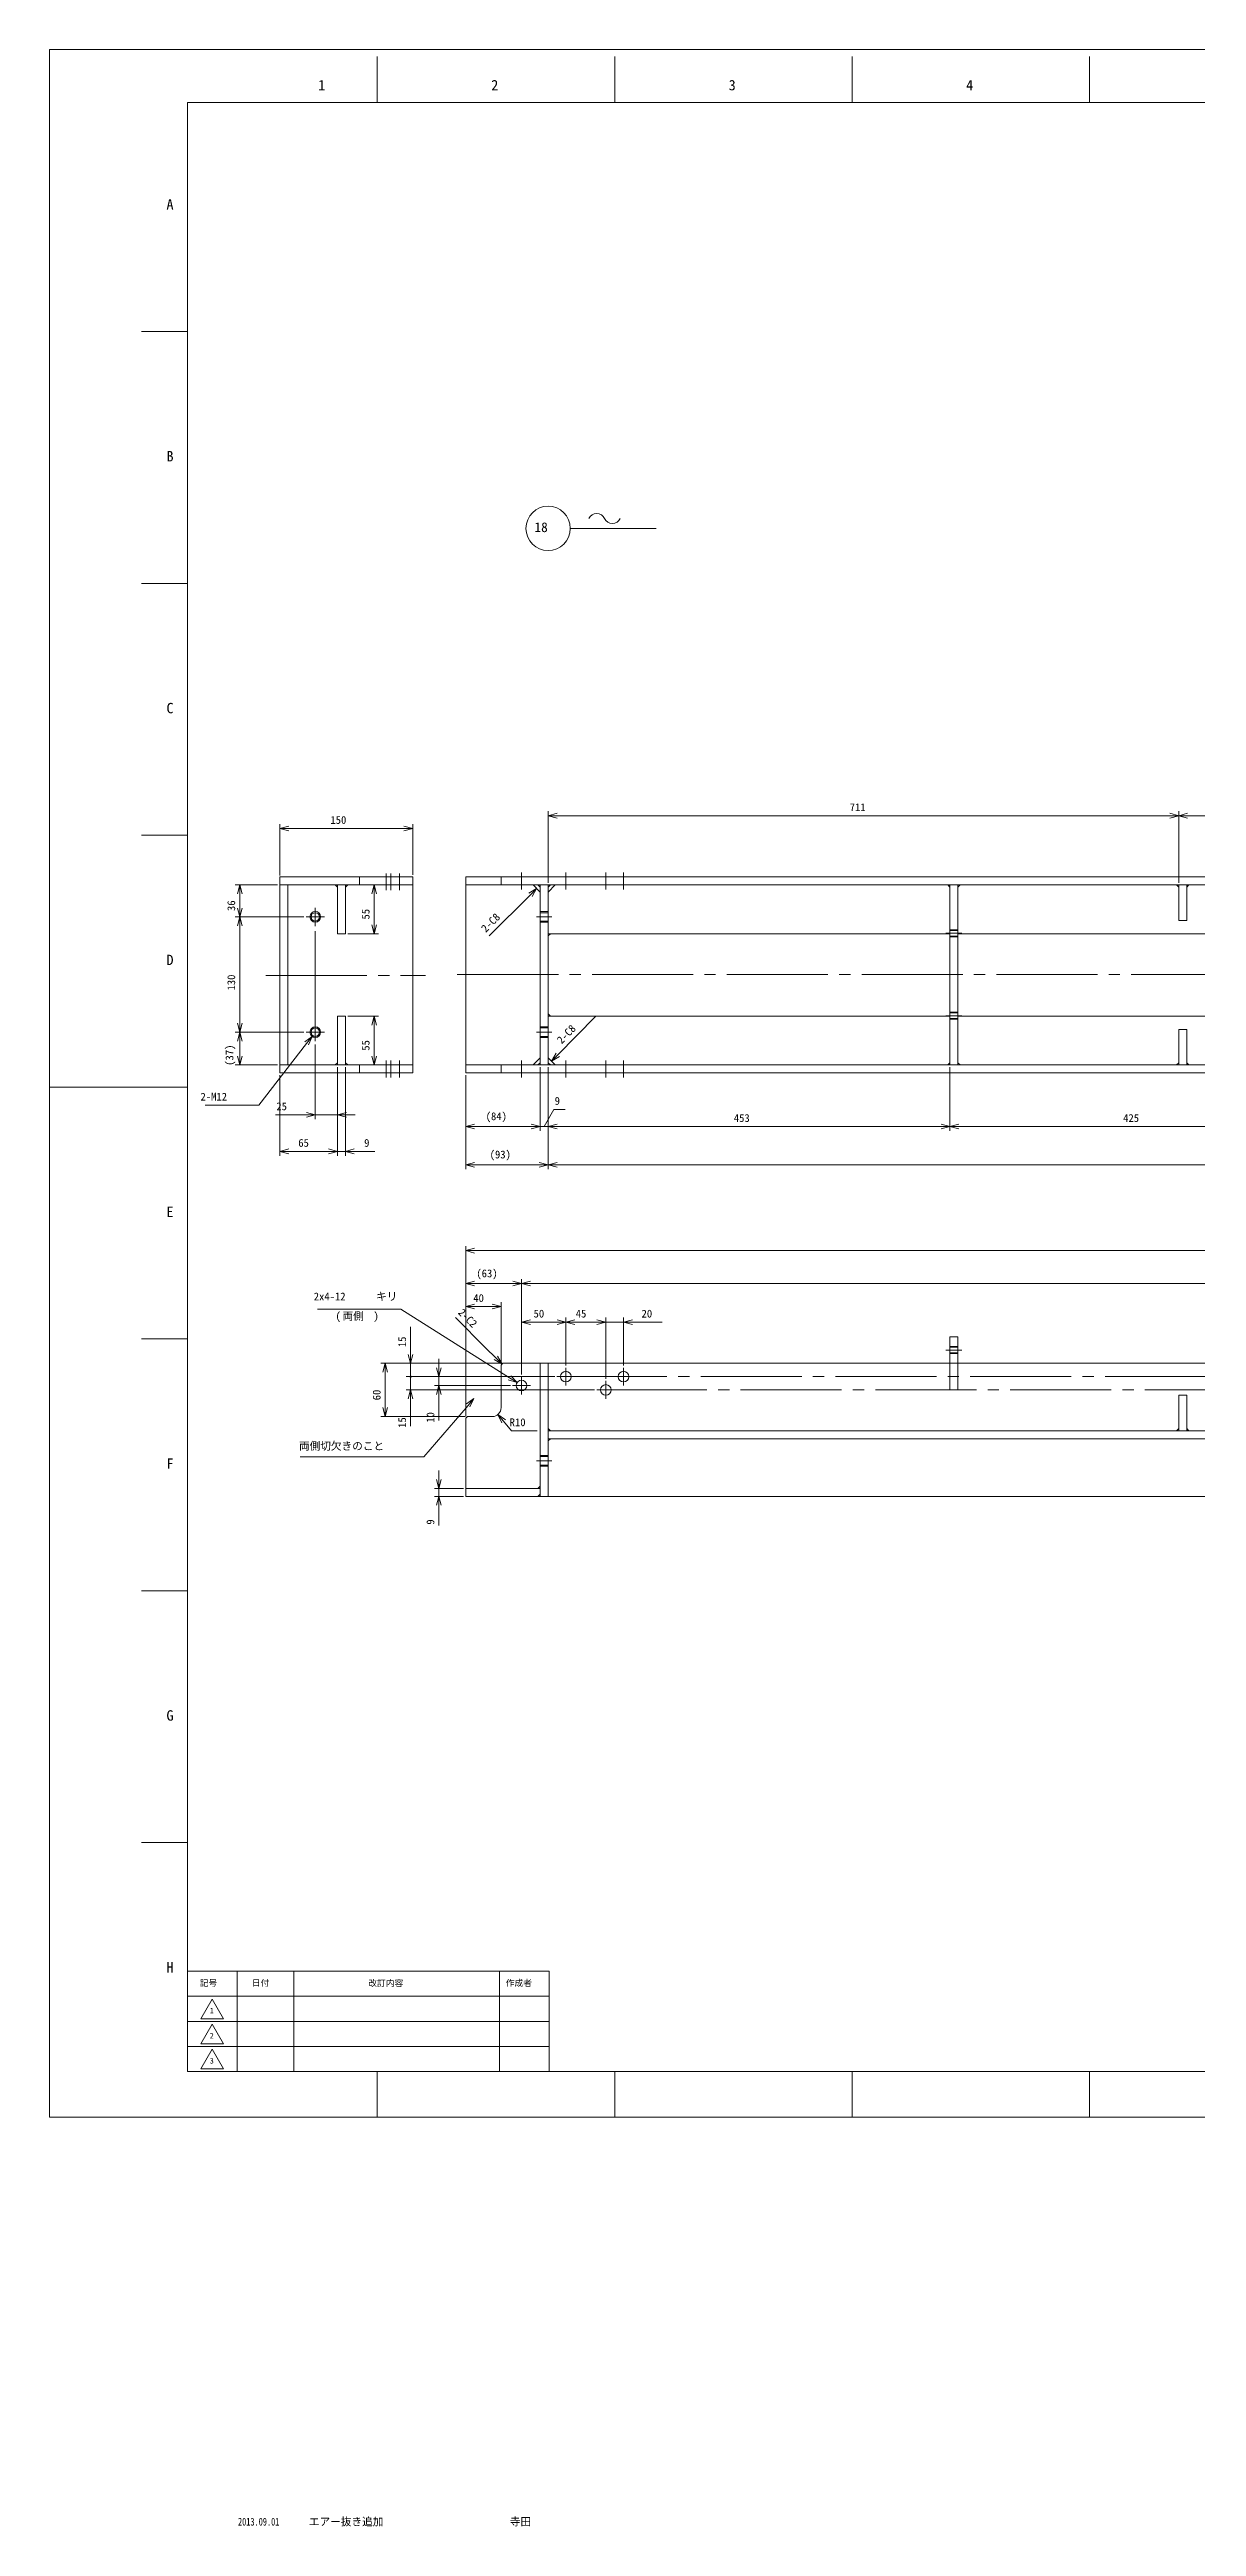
# Model space of a CAD drawing. Units: millimetres at full size. Extents: x -1656 to 1656, y -1622 to 1175.
# Drawn here: x -1656 to -363, y -1618 to 1175 of the extents above; entities that cross this region are included whole.
import ezdxf
from ezdxf.enums import TextEntityAlignment as Align

# ---------------------------------------------------------------- set-up
doc = ezdxf.new("R2010")
doc.units = ezdxf.units.MM
doc.header["$LTSCALE"] = 12.6647
doc.linetypes.add('CHAIN2', pattern=[12, 9, -1, 1, -1])
for name, color, linetype, lineweight in [('0-0_90_FRAME', 2, 'Continuous', 9), ('0-1_91_BLANK', 6, 'Continuous', 9), ('0-2_08_DIM', 3, 'Continuous', 9), ('0-3_0', 134, 'Continuous', 9), ('0-4_04_HIDDEN', 7, 'Continuous', 9), ('0-5_05_CENTER', 2, 'CHAIN2', 9)]:
    doc.layers.add(name, color=color, linetype=linetype, lineweight=lineweight)
doc.styles.add('ＭＳ ゴシック', font='')
doc.styles.add('ＭＳ Ｐゴシック', font='')
doc.styles.get('ＭＳ ゴシック').set_extended_font_data('MS Gothic')
doc.styles.get('ＭＳ Ｐゴシック').set_extended_font_data('MS PGothic')

# ---------------------------------------------------------------- blocks, each defined once
blk = doc.blocks.new('p1ba05')
at = {"layer": '0-2_08_DIM'}
for centre, start, end in [((-2.954, 0.285), 24.22764, 155.57578), ((0, 1.621), 204.22764, 335.57578)]:
    blk.add_arc(centre, 1.621, start, end, dxfattribs=at)
blk = doc.blocks.new('M12Tz_1')
at = {"layer": '0-3_0'}
for radius in [6, 4.75]:
    blk.add_circle((0, 0), radius, dxfattribs=at)
at = {"layer": '0-5_05_CENTER'}
for p, q in [((10.33, 0), (-10.33, 0)), ((0, -10.33), (0, 10.33))]:
    blk.add_line(p, q, dxfattribs=at)
blk = doc.blocks.new('AM_BALLOON1')
at = {"layer": '0-2_08_DIM'}
blk.add_circle((0, 0), 5, dxfattribs=at)
blk = doc.blocks.new('_Open30')
at = {"layer": '0-2_08_DIM'}
blk.add_line((0, 0), (-1, 0), dxfattribs=at)
blk.add_lwpolyline([(-1, 0.268), (0, 0), (-1, -0.268)], dxfattribs=at)
blk = doc.blocks.new('_DotSmall')
at = {"layer": '0-2_08_DIM'}
for start, end in [(0, 180), (180, 0)]:
    blk.add_arc((0, 0), 0.0625, start, end, dxfattribs=at)

msp = doc.modelspace()

# ---------------------------------------------------------------- linework, layer by layer
at = {"layer": '0-0_90_FRAME'}
for p, q in [((-1286.9, 1115.59), (-1286.9, 1167.44)), ((-1019.17, 1115.59), (-1019.17, 1167.44)), ((-751.44, 1115.59), (-751.44, 1167.44)), ((-483.7, 1115.59), (-483.7, 1167.44)), ((-1501.02, 857.45), (-1552.87, 857.45)), ((-1501.02, 573.46), (-1552.87, 573.46)), ((-1501.02, 289.47), (-1552.87, 289.47)), ((-1501.02, -278.51), (-1552.87, -278.51)), ((-1501.02, -562.5), (-1552.87, -562.5)), ((-1501.02, -846.49), (-1552.87, -846.49)), ((-1286.9, -1156.24), (-1286.9, -1104.63)), ((-1019.17, -1156.24), (-1019.17, -1104.63)), ((-751.44, -1156.24), (-751.44, -1104.63)), ((-483.7, -1156.24), (-483.7, -1104.63))]:
    msp.add_line(p, q, dxfattribs=at)
at = {"layer": '0-0_90_FRAME', "color": 6}
msp.add_line((-1656.41, 5.48), (-1501.02, 5.48), dxfattribs=at)
at = {"layer": '0-0_90_FRAME', "color": 134}
for p, q in [((-1445.02, -1104.63), (-1445.02, -991.48)), ((-1381.02, -1104.63), (-1381.02, -991.48)), ((-1149.02, -1104.63), (-1149.02, -991.48)), ((-1501.02, -1019.77), (-1093.02, -1019.77)), ((-1501.02, -1048.06), (-1093.02, -1048.06)), ((-1501.02, -1076.34), (-1093.02, -1076.34))]:
    msp.add_line(p, q, dxfattribs=at)
at = {"layer": '0-0_90_FRAME', "color": 6}
msp.add_lwpolyline([(-1501.02, -1104.63), (1604.56, -1104.63), (1604.56, 1115.59), (-1501.02, 1115.59)], close=True, dxfattribs=at)
at = {"layer": '0-0_90_FRAME', "color": 134}
for points in [[(-1501.02, -1104.63), (-1093.02, -1104.63), (-1093.02, -991.48), (-1501.02, -991.48)], [(-1485.75, -1045.05), (-1473.02, -1023), (-1460.29, -1045.05)], [(-1485.75, -1073.34), (-1473.02, -1051.29), (-1460.29, -1073.34)], [(-1485.75, -1101.62), (-1473.02, -1079.58), (-1460.29, -1101.62)]]:
    msp.add_lwpolyline(points, close=True, dxfattribs=at)
at = {"layer": '0-1_91_BLANK'}
msp.add_lwpolyline([(-1656.41, -1156.24), (1656.41, -1156.24), (1656.41, 1175.44), (-1656.41, 1175.44)], close=True, dxfattribs=at)
at = {"layer": '0-2_08_DIM'}
for p, q in [((-1069.19, 635.46), (-972.25, 635.46)), ((-1094.18, 235.89), (-1094.18, 316.5)), ((-393.18, 311.5), (-1084.18, 311.5)), ((-383.18, 235.89), (-383.18, 316.5)), ((-383.18, 235.89), (-383.18, 316.5)), ((326.83, 311.5), (-373.18, 311.5)), ((-1396.73, 243.89), (-1396.73, 302.1)), ((-1256.73, 297.1), (-1386.73, 297.1)), ((-1246.73, 244.89), (-1246.73, 302.1)), ((-1399.23, 233.39), (-1446.97, 233.39)), ((-1292.97, 233.39), (-1285.47, 233.39)), ((-1369.56, 197.39), (-1446.97, 197.39)), ((-1369.56, 197.39), (-1446.97, 197.39)), ((-1441.97, 207.39), (-1441.97, 223.39)), ((-1290.47, 188.39), (-1290.47, 223.39)), ((-1114.25, 222.32), (-1160.59, 175.97)), ((-1441.97, 187.39), (-1441.97, 77.39)), ((-1320.23, 178.39), (-1285.47, 178.39)), ((-1320.23, 85.39), (-1285.47, 85.39)), ((-1083.33, 41.68), (-1040.75, 85.19)), ((-1369.56, 67.39), (-1446.97, 67.39)), ((-1369.56, 67.39), (-1446.97, 67.39)), ((-1441.97, 57.39), (-1441.97, 40.39)), ((-1290.47, 75.39), (-1290.47, 40.39)), ((-1399.23, 30.39), (-1446.97, 30.39)), ((-1356.73, 53.55), (-1356.73, -30.8)), ((-1292.97, 30.39), (-1285.47, 30.39)), ((-1396.73, 18.89), (-1396.73, -72.01)), ((-1331.73, 27.89), (-1331.73, -30.8)), ((-1331.73, 27.89), (-1331.73, -72.01)), ((-1331.73, 27.89), (-1331.73, -72.01)), ((-1322.73, 27.89), (-1322.73, -72.01)), ((-1187.18, 18.89), (-1187.18, -87.08)), ((-1187.18, 18.89), (-1187.18, -43.96)), ((-1103.18, 27.89), (-1103.18, -43.96)), ((-1103.18, 27.89), (-1103.18, -43.96)), ((-1094.18, 27.89), (-1094.18, -43.96)), ((-1094.18, 27.89), (-1094.18, -43.96)), ((-1094.18, 27.89), (-1094.18, -87.08)), ((-1094.18, 27.89), (-1094.18, -87.08)), ((-641.18, 27.89), (-641.18, -43.96)), ((-641.18, 27.89), (-641.18, -43.96)), ((-1366.73, -25.8), (-1401.73, -25.8)), ((-1331.73, -25.8), (-1356.73, -25.8)), ((-1321.73, -25.8), (-1311.73, -25.8)), ((-1113.18, -38.96), (-1177.18, -38.96)), ((-1113.18, -38.96), (-1123.18, -38.96)), ((-1103.18, -38.96), (-1094.18, -38.96)), ((-651.18, -38.96), (-1084.18, -38.96)), ((-1084.18, -38.96), (-1074.18, -38.96)), ((-226.18, -38.96), (-631.18, -38.96)), ((-1341.73, -67.01), (-1386.73, -67.01)), ((-1341.73, -67.01), (-1351.73, -67.01)), ((-1331.73, -67.01), (-1322.73, -67.01)), ((-1312.73, -67.01), (-1289.73, -67.01)), ((-1104.18, -82.08), (-1177.18, -82.08)), ((1048.83, -82.08), (-1084.18, -82.08)), ((-1187.18, -365.52), (-1187.18, -173.98)), ((1167.83, -178.98), (-1177.18, -178.98)), ((-1187.18, -365.52), (-1187.18, -211.15)), ((-1134.18, -216.15), (-1177.18, -216.15)), ((-1124.18, -318.46), (-1124.18, -211.15)), ((-1124.18, -318.46), (-1124.18, -211.15)), ((-1114.18, -216.15), (1152.83, -216.15)), ((-1187.18, -365.52), (-1187.18, -237)), ((-1157.18, -242), (-1177.18, -242)), ((-1147.18, -305.52), (-1147.18, -237)), ((-1249.27, -296.02), (-1249.27, -265.02)), ((-1124.18, -318.46), (-1124.18, -254.53)), ((-1084.18, -259.53), (-1114.18, -259.53)), ((-1074.18, -308.46), (-1074.18, -254.53)), ((-1074.18, -308.46), (-1074.18, -254.53)), ((-1064.18, -259.53), (-1039.18, -259.53)), ((-1039.18, -259.53), (-1049.18, -259.53)), ((-1029.18, -323.46), (-1029.18, -254.53)), ((-1029.18, -323.46), (-1029.18, -254.53)), ((-1029.18, -259.53), (-1009.18, -259.53)), ((-1009.18, -308.46), (-1009.18, -254.53)), ((-999.18, -259.53), (-965.68, -259.53)), ((-1147.68, -306.02), (-1283.01, -306.02)), ((-1147.68, -306.02), (-1254.27, -306.02)), ((-1249.27, -321.02), (-1249.27, -306.02)), ((-1217.36, -311.02), (-1217.36, -301.02)), ((-1278.01, -316.02), (-1278.01, -356.02)), ((-1086.74, -321.02), (-1254.27, -321.02)), ((-1086.74, -321.02), (-1254.27, -321.02)), ((-1249.27, -321.02), (-1249.27, -311.02)), ((-1249.27, -321.02), (-1249.27, -331.02)), ((-1249.27, -321.02), (-1249.27, -336.02)), ((-1086.74, -321.02), (-1222.36, -321.02)), ((-1136.74, -331.02), (-1222.36, -331.02)), ((-1217.36, -321.02), (-1217.36, -331.02)), ((-1041.74, -336.02), (-1254.27, -336.02)), ((-1249.27, -346.02), (-1249.27, -377.02)), ((-1217.36, -341.02), (-1217.36, -370.52)), ((-1187.68, -366.02), (-1283.01, -366.02)), ((-1217.36, -437.02), (-1217.36, -427.02)), ((-1189.68, -447.02), (-1222.36, -447.02)), ((-1189.68, -456.02), (-1222.36, -456.02)), ((-1217.36, -447.02), (-1217.36, -456.02)), ((-1217.36, -466.02), (-1217.36, -489.02))]:
    msp.add_line(p, q, dxfattribs=at)
for points in [[(-1480.76, -14.89), (-1420.26, -14.89), (-1366.51, 54.72)], [(-1074.92, -19.64), (-1087.92, -19.64), (-1098.68, -38.96)], [(-1354.35, -244.82), (-1260.25, -244.82), (-1137.69, -322.46)], [(-1153.25, -299.95), (-1164.33, -288.87), (-1198.83, -254.37)], [(-1184.38, -353.46), (-1234.29, -411.39), (-1373.9, -411.39)], [(-1106.64, -382.05), (-1135.64, -382.05), (-1144.43, -371.43)]]:
    msp.add_lwpolyline(points, dxfattribs=at)
at = {"layer": '0-3_0'}
for p, q in [((-1396.73, 233.39), (-1396.73, 30.39)), ((-1387.73, 233.39), (-1387.73, 30.39)), ((-1306.73, 242.39), (-1306.73, 233.39)), ((-1246.73, 30.39), (-1246.73, 233.39)), ((-1187.18, 233.39), (-1187.18, 30.39)), ((-1147.18, 242.39), (-1147.18, 233.39)), ((-1111.18, 233.39), (-1103.18, 225.39)), ((-1086.18, 233.39), (-1094.18, 225.39)), ((-641.18, 178.39), (-1094.18, 178.39)), ((-216.18, 178.39), (-632.18, 178.39)), ((-641.18, 85.39), (-1094.18, 85.39)), ((-216.18, 85.39), (-632.18, 85.39)), ((-1306.73, 30.39), (-1306.73, 21.39)), ((-1147.18, 30.39), (-1147.18, 21.39)), ((-1111.18, 30.39), (-1103.18, 38.39)), ((-1086.18, 30.39), (-1094.18, 38.39))]:
    msp.add_line(p, q, dxfattribs=at)
for points in [[(-1396.73, 242.39), (-1396.73, 233.39), (-1246.73, 233.39), (-1246.73, 242.39)], [(1177.83, 242.39), (1177.83, 233.39), (-1187.18, 233.39), (-1187.18, 242.39)], [(-1094.18, 233.39), (-1103.18, 233.39), (-1103.18, 30.39), (-1094.18, 30.39)], [(-641.18, 233.39), (-641.18, 30.39), (-632.18, 30.39), (-632.18, 233.39)], [(-374.18, 233.39), (-383.18, 233.39), (-383.18, 193.39), (-374.18, 193.39)], [(-374.18, 30.39), (-383.18, 30.39), (-383.18, 70.39), (-374.18, 70.39)], [(-1396.73, 30.39), (-1396.73, 21.39), (-1246.73, 21.39), (-1246.73, 30.39)], [(1177.83, 30.39), (1177.83, 21.39), (-1187.18, 21.39), (-1187.18, 30.39)], [(-632.18, -306.02), (-632.18, -276.02), (-641.18, -276.02), (-641.18, -306.02)]]:
    msp.add_lwpolyline(points, close=True, dxfattribs=at)
at = {"layer": '0-3_0', "color": 3}
for points in [[(-1331.73, 233.39), (-1334.23, 233.39), (-1331.73, 230.89)], [(-1322.73, 233.39), (-1320.23, 233.39), (-1322.73, 230.89)], [(-1103.18, 233.39), (-1103.18, 230.89), (-1105.68, 233.39)], [(-1094.18, 233.39), (-1094.18, 230.89), (-1091.68, 233.39)], [(-641.18, 233.39), (-641.18, 230.89), (-643.68, 233.39)], [(-632.18, 233.39), (-632.18, 230.89), (-629.68, 233.39)], [(-383.18, 233.39), (-383.18, 230.89), (-385.68, 233.39)], [(-374.18, 233.39), (-374.18, 230.89), (-371.68, 233.39)], [(-1094.18, 178.39), (-1094.18, 175.89), (-1091.68, 178.39)], [(-1094.18, 85.39), (-1094.18, 87.89), (-1091.68, 85.39)], [(-1331.73, 30.39), (-1334.23, 30.39), (-1331.73, 32.89)], [(-1322.73, 30.39), (-1320.23, 30.39), (-1322.73, 32.89)], [(-1103.18, 30.39), (-1103.18, 32.89), (-1105.68, 30.39)], [(-1094.18, 30.39), (-1094.18, 32.89), (-1091.68, 30.39)], [(-641.18, 30.39), (-641.18, 32.89), (-643.68, 30.39)], [(-632.18, 30.39), (-632.18, 32.89), (-629.68, 30.39)], [(-383.18, 30.39), (-383.18, 32.89), (-385.68, 30.39)], [(-374.18, 30.39), (-374.18, 32.89), (-371.68, 30.39)], [(-1094.18, -382.02), (-1094.18, -379.52), (-1091.68, -382.02)], [(-1094.18, -391.02), (-1094.18, -393.52), (-1091.68, -391.02)], [(-383.18, -382.02), (-383.18, -379.52), (-385.68, -382.02)], [(-374.18, -382.02), (-374.18, -379.52), (-371.68, -382.02)], [(-1103.18, -447.02), (-1103.18, -444.52), (-1105.68, -447.02)], [(-1103.18, -456.02), (-1103.18, -453.52), (-1105.68, -456.02)]]:
    msp.add_lwpolyline(points, close=True, dxfattribs=at)
at = {"layer": '0-3_0'}
for points in [[(1177.83, -351.02), (1177.83, -308.02), (1175.83, -306.02), (967.83, -306.02), (-1006.18, -306.02), (-1145.18, -306.02), (-1147.18, -308.02), (-1147.18, -356.02)], [(-1157.18, -366.02), (-1185.18, -366.02), (-1187.18, -368.02), (-1187.18, -456.02), (1177.83, -456.02), (1177.83, -351.02)]]:
    msp.add_lwpolyline(points, dxfattribs=at)
for centre in [(-1124.18, -331.02), (-1074.18, -321.02), (-1029.18, -336.02), (-1009.18, -321.02)]:
    msp.add_circle(centre, 6, dxfattribs=at)
msp.add_arc((-1157.18, -356.02), 10, 270, 0, dxfattribs=at)
at = {"layer": '0-4_04_HIDDEN'}
for p, q in [((-1103.18, 203.39), (-1094.18, 203.39)), ((-1103.18, 202.14), (-1094.18, 202.14)), ((-1103.18, 192.64), (-1094.18, 192.64)), ((-1103.18, 191.39), (-1094.18, 191.39)), ((-641.18, 182.89), (-632.18, 182.89)), ((-641.18, 182.14), (-632.18, 182.14)), ((-641.18, 175.64), (-632.18, 175.64)), ((-641.18, 174.89), (-632.18, 174.89)), ((-641.18, 89.89), (-632.18, 89.89)), ((-641.18, 89.14), (-632.18, 89.14)), ((-1103.18, 73.39), (-1094.18, 73.39)), ((-1103.18, 72.14), (-1094.18, 72.14)), ((-1103.18, 62.64), (-1094.18, 62.64)), ((-1103.18, 61.39), (-1094.18, 61.39)), ((-641.18, 82.64), (-632.18, 82.64)), ((-641.18, 81.89), (-632.18, 81.89)), ((-641.18, -287.02), (-632.18, -287.02)), ((-641.18, -287.77), (-632.18, -287.77)), ((-641.18, -294.27), (-632.18, -294.27)), ((-641.18, -295.02), (-632.18, -295.02)), ((-1103.18, -410.02), (-1094.18, -410.02)), ((-1103.18, -411.27), (-1094.18, -411.27)), ((-1103.18, -420.77), (-1094.18, -420.77)), ((-1103.18, -422.02), (-1094.18, -422.02))]:
    msp.add_line(p, q, dxfattribs=at)
for points in [[(-1322.73, 178.39), (-1322.73, 233.39), (-1331.73, 233.39), (-1331.73, 178.39)], [(-1322.73, 85.39), (-1322.73, 30.39), (-1331.73, 30.39), (-1331.73, 85.39)], [(-1103.18, -306.02), (-1103.18, -456.02), (-1094.18, -456.02), (-1094.18, -306.02)], [(-641.18, -306.02), (-641.18, -336.02), (-632.18, -336.02), (-632.18, -306.02)], [(-383.18, -342.02), (-383.18, -382.02), (-374.18, -382.02), (-374.18, -342.02)], [(-1094.18, -382.02), (-1094.18, -391.02), (1058.83, -391.02), (1058.83, -382.02)], [(-1103.18, -456.02), (-1103.18, -447.02), (-1187.18, -447.02), (-1187.18, -456.02)]]:
    msp.add_lwpolyline(points, close=True, dxfattribs=at)
at = {"layer": '0-5_05_CENTER'}
for p, q in [((-1276.73, 227.39), (-1276.73, 246.39)), ((-1271.73, 227.39), (-1271.73, 246.39)), ((-1261.73, 227.39), (-1261.73, 246.39)), ((-1124.18, 228.39), (-1124.18, 247.39)), ((-1074.18, 228.39), (-1074.18, 247.39)), ((-1029.18, 228.39), (-1029.18, 247.39)), ((-1009.18, 228.39), (-1009.18, 247.39)), ((-1356.73, 67.39), (-1356.73, 197.39)), ((-1107.18, 197.39), (-1090.17, 197.39)), ((-627.89, 178.89), (-645.76, 178.89)), ((-1412.53, 131.39), (-1232.38, 131.39)), ((1197.04, 132.39), (-1203.34, 132.39)), ((-627.89, 85.89), (-645.76, 85.89)), ((-1107.18, 67.39), (-1090.17, 67.39)), ((-1276.73, 35.39), (-1276.73, 16.39)), ((-1271.73, 35.39), (-1271.73, 16.39)), ((-1261.73, 35.39), (-1261.73, 16.39)), ((-1124.18, 35.39), (-1124.18, 16.39)), ((-1074.18, 35.39), (-1074.18, 16.39)), ((-1029.18, 35.39), (-1029.18, 16.39)), ((-1009.18, 35.39), (-1009.18, 16.39)), ((-627.89, -291.02), (-645.76, -291.02)), ((-1134.24, -331.02), (-1114.12, -331.02)), ((-1124.18, -320.96), (-1124.18, -341.08)), ((-1084.24, -321.02), (-1064.12, -321.02)), ((-1074.18, -310.96), (-1074.18, -331.08)), ((-1074.18, -321.02), (1162.83, -321.02)), ((-1029.18, -325.96), (-1029.18, -346.08)), ((-1019.24, -321.02), (-999.12, -321.02)), ((-1009.18, -310.96), (-1009.18, -331.08)), ((-1039.24, -336.02), (-1019.12, -336.02)), ((-1029.18, -336.02), (1122.83, -336.02)), ((-1107.18, -416.02), (-1090.17, -416.02))]:
    msp.add_line(p, q, dxfattribs=at)

# ---------------------------------------------------------------- block references
at = {"layer": '0-2_08_DIM'}
for name, p, xscale, yscale in [('AM_BALLOON1', (-1094.22, 635.49), 5, 5), ('p1ba05', (-1021.66, 640.93), 6, 6), ('_Open30', (-383.18, 311.5), 10, 10), ('_Open30', (-1246.73, 297.1), 10, 10), ('_Open30', (-1356.73, -25.8), 10, 10), ('_Open30', (-1103.18, -38.96), 10, 10), ('_Open30', (-1103.18, -38.96), 10, 10), ('_Open30', (-641.18, -38.96), 10, 10), ('_Open30', (-1331.73, -67.01), 10, 10), ('_Open30', (-1331.73, -67.01), 10, 10), ('_Open30', (-1094.18, -82.08), 10, 10), ('_Open30', (-1124.18, -216.15), 10, 10), ('_Open30', (-1147.18, -242), 10, 10), ('_Open30', (-1074.18, -259.53), 10, 10), ('_Open30', (-1029.18, -259.53), 10, 10), ('_Open30', (-1029.18, -259.53), 10, 10)]:
    msp.add_blockref(name, p, dxfattribs=dict(at, xscale=xscale, yscale=yscale))
at = {"layer": '0-2_08_DIM', "xscale": 10, "yscale": 10}
for name, p, rotation in [('_Open30', (-1094.18, 311.5), 180), ('_Open30', (-383.18, 311.5), 180), ('_Open30', (-1396.73, 297.1), 180), ('_Open30', (-1441.97, 233.39), 90), ('_Open30', (-1290.47, 233.39), 90), ('_Open30', (-1107.18, 229.39), 45), ('_Open30', (-1441.97, 197.39), 270), ('_Open30', (-1441.97, 197.39), 90), ('_Open30', (-1290.47, 178.39), 270), ('_Open30', (-1290.47, 85.39), 90), ('_Open30', (-1441.97, 67.39), 270), ('_Open30', (-1441.97, 67.39), 90), ('_Open30', (-1360.39, 62.64), 52.32539), ('_Open30', (-1441.97, 30.39), 270), ('_Open30', (-1290.47, 30.39), 270), ('_Open30', (-1090.33, 34.53), 225.61943), ('_Open30', (-1331.73, -25.8), 180), ('_Open30', (-1187.18, -38.96), 180), ('_Open30', (-1094.18, -38.96), 180), ('_Open30', (-1094.18, -38.96), 180), ('_Open30', (-641.18, -38.96), 180), ('_Open30', (-1396.73, -67.01), 180), ('_Open30', (-1322.73, -67.01), 180), ('_Open30', (-1187.18, -82.08), 180), ('_Open30', (-1094.18, -82.08), 180), ('_Open30', (-1187.18, -178.98), 180), ('_Open30', (-1187.18, -216.15), 180), ('_Open30', (-1124.18, -216.15), 180), ('_Open30', (-1187.18, -242), 180), ('_Open30', (-1124.18, -259.53), 180), ('_Open30', (-1074.18, -259.53), 180), ('_Open30', (-1009.18, -259.53), 180), ('_Open30', (-1278.01, -306.02), 90), ('_Open30', (-1249.27, -306.02), 270), ('_Open30', (-1146.18, -307.02), 315), ('_DotSmall', (-1249.27, -321.02), 90), ('_DotSmall', (-1249.27, -321.02), 270), ('_Open30', (-1217.36, -321.02), 270), ('_Open30', (-1217.36, -331.02), 90), ('_Open30', (-1129.25, -327.81), 327.64652), ('_Open30', (-1278.01, -366.02), 270), ('_Open30', (-1249.27, -336.02), 90), ('_Open30', (-1177.85, -345.88), 49.25422), ('_Open30', (-1150.81, -363.72), 129.60539), ('_Open30', (-1217.36, -447.02), 270), ('_Open30', (-1217.36, -456.02), 90)]:
    msp.add_blockref(name, p, dxfattribs=dict(at, rotation=rotation))
at = {"layer": '0-3_0', "xscale": -1}
for p in [(-1356.73, 197.39), (-1356.73, 67.39)]:
    msp.add_blockref('M12Tz_1', p, dxfattribs=at)

# ---------------------------------------------------------------- texts
at = {"layer": '0-0_90_FRAME', "color": 134}
for s, height, style, p in [('1', 11.73, 'ＭＳ ゴシック', (-1353.57, 1125.92)), ('2', 11.73, 'ＭＳ ゴシック', (-1158.37, 1125.92)), ('3', 11.73, 'ＭＳ ゴシック', (-890.64, 1125.92)), ('4', 11.73, 'ＭＳ ゴシック', (-622.9, 1125.92)), ('A', 11.73, 'ＭＳ ゴシック', (-1524.58, 991.45)), ('B', 11.73, 'ＭＳ ゴシック', (-1524.58, 707.46)), ('C', 11.73, 'ＭＳ ゴシック', (-1524.58, 423.47)), ('D', 11.73, 'ＭＳ ゴシック', (-1524.58, 139.48)), ('E', 11.73, 'ＭＳ ゴシック', (-1524.58, -144.51)), ('F', 11.73, 'ＭＳ ゴシック', (-1524.58, -428.5)), ('G', 11.73, 'ＭＳ ゴシック', (-1524.58, -712.49)), ('H', 11.73, 'ＭＳ ゴシック', (-1524.58, -996.48)), ('記号', 7.038, 'ＭＳ Ｐゴシック', (-1486.99, -1010.43)), ('日付', 7.038, 'ＭＳ Ｐゴシック', (-1428.36, -1010.43)), ('改訂内容', 7.038, 'ＭＳ Ｐゴシック', (-1296.95, -1010.59)), ('作成者', 7.038, 'ＭＳ Ｐゴシック', (-1141.97, -1010.43)), ('1', 6.22, 'ＭＳ ゴシック', (-1475.78, -1040.94)), ('2', 6.22, 'ＭＳ ゴシック', (-1475.78, -1069.23)), ('3', 6.22, 'ＭＳ ゴシック', (-1475.78, -1097.51))]:
    msp.add_text(s, height=height, dxfattribs=dict(at, style=style)).set_placement(p, align=Align.BOTTOM_LEFT)
at = {"layer": '0-0_90_FRAME', "color": 3, "style": 'ＭＳ ゴシック', "width": 0.65}
msp.add_text('2013.09.01', height=8.798, dxfattribs=at).set_placement((-1443.92, -1619.27), align=Align.BOTTOM_LEFT)
at = {"layer": '0-0_90_FRAME', "color": 3, "style": 'ＭＳ ゴシック'}
for s, p in [('エアー抜き追加', (-1363.95, -1619.27)), ('寺田', (-1137.41, -1619.27))]:
    msp.add_text(s, height=8.798, dxfattribs=at).set_placement(p, align=Align.BOTTOM_LEFT)
at = {"layer": '0-2_08_DIM'}
for s, height, style, p in [('150', 8.798, 'ＭＳ ゴシック', (-1339.73, 299.61)), ('711', 8.798, 'ＭＳ ゴシック', (-754.11, 314)), ('2-M12', 8.798, 'ＭＳ ゴシック', (-1486.19, -12.39)), ('25', 8.798, 'ＭＳ ゴシック', (-1400.66, -23.29)), ('(84)', 8.798, 'ＭＳ ゴシック', (-1164.61, -34.46)), ('9', 8.8, 'ＭＳ ゴシック', (-1086.85, -17.14)), ('453', 8.798, 'ＭＳ ゴシック', (-884.82, -36.45)), ('425', 8.798, 'ＭＳ ゴシック', (-445.82, -36.45)), ('65', 8.798, 'ＭＳ ゴシック', (-1375.94, -64.5)), ('9', 8.8, 'ＭＳ ゴシック', (-1301.66, -64.51)), ('(93)', 8.798, 'ＭＳ ゴシック', (-1160.11, -77.58)), ('(63)', 8.798, 'ＭＳ ゴシック', (-1175.11, -211.65)), ('2x4-12', 8.798, 'ＭＳ ゴシック', (-1358.49, -237.68)), ('(', 8.8, 'ＭＳ ゴシック', (-1334, -259.74)), ('両側', 8.798, 'ＭＳ Ｐゴシック', (-1326, -259.74)), (')', 8.8, 'ＭＳ ゴシック', (-1291.1, -259.74)), ('キリ', 8.798, 'ＭＳ Ｐゴシック', (-1288.2, -237.68)), ('40', 8.798, 'ＭＳ ゴシック', (-1178.61, -239.5)), ('50', 8.798, 'ＭＳ ゴシック', (-1110.61, -257.02)), ('45', 8.798, 'ＭＳ ゴシック', (-1063.11, -257.02)), ('20', 8.798, 'ＭＳ ゴシック', (-988.86, -257.03)), ('R10', 8.798, 'ＭＳ ゴシック', (-1137.6, -379.55)), ('両側切欠きのこと', 8.798, 'ＭＳ Ｐゴシック', (-1375.13, -406.3))]:
    msp.add_text(s, height=height, dxfattribs=dict(at, style=style)).set_placement(p, align=Align.BOTTOM_LEFT)
at = {"layer": '0-2_08_DIM', "style": 'ＭＳ ゴシック'}
for s, height, rotation, p in [('36', 8.798, 90, (-1444.47, 203.96)), ('55', 8.798, 90, (-1292.99, 194.46)), ('2-C8', 8.798, 45, (-1162.61, 177.49)), ('130', 8.798, 90, (-1444.47, 114.39)), ('55', 8.798, 90, (-1292.99, 46.46)), ('2-C8', 8.798, 45.619, (-1077.05, 51.67)), ('(37)', 8.798, 90, (-1446.47, 29.46)), ('2-C2', 8.798, 315, (-1198.27, -251.39)), ('15', 8.798, 90, (-1251.78, -287.8)), ('60', 8.798, 90, (-1280.51, -347.73)), ('10', 8.798, 90, (-1219.86, -373.05)), ('15', 8.798, 90, (-1251.78, -378.8)), ('9', 8.8, 90, (-1219.86, -487.95))]:
    msp.add_text(s, height=height, rotation=rotation, dxfattribs=at).set_placement(p, align=Align.BOTTOM_LEFT)
at = {"layer": '0-3_0', "style": 'ＭＳ ゴシック'}
msp.add_text('18', height=11, dxfattribs=at).set_placement((-1109.58, 627.99), align=Align.BOTTOM_LEFT)

doc.saveas('drawing.dxf')
